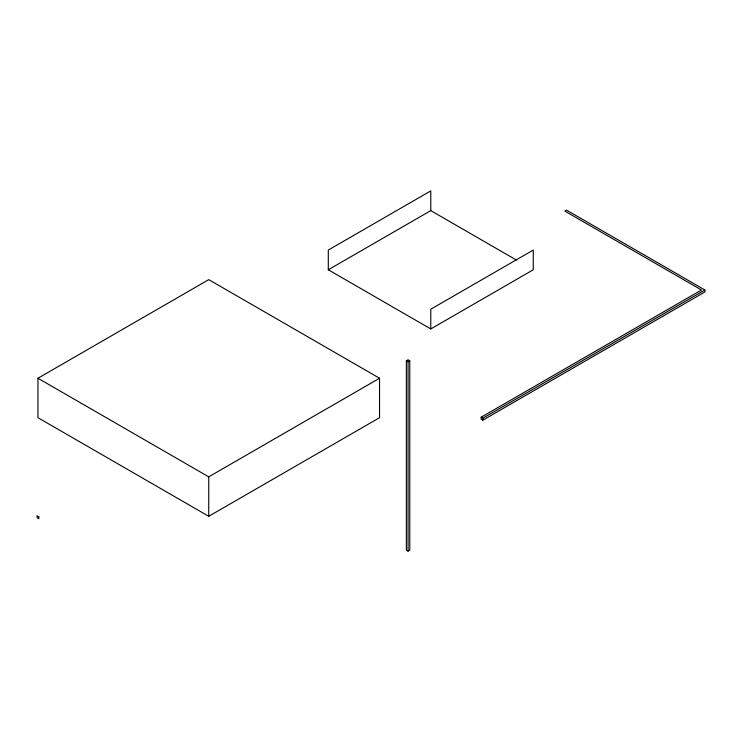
<?xml version="1.0" encoding="UTF-8"?>
<svg xmlns="http://www.w3.org/2000/svg" width="742" height="742" viewBox="0 0 742 742"><rect width="100%" height="100%" fill="white"/><g stroke="black" fill="none" stroke-linecap="round" stroke-linejoin="round"><path stroke-width="1.11" d="M37.953 378.244L208.743 279.641L379.542 378.244L379.542 417.69L208.743 516.293L37.953 417.69L37.953 378.244L208.743 476.856L379.542 378.244M430.777 210.617L430.777 190.898L328.298 250.054L328.298 269.782L430.777 210.617L516.339 260.015M430.777 328.947L533.257 269.782L533.257 250.054L430.777 309.219L430.777 328.947L328.298 269.782M406.356 360.798L408.063 359.805L409.769 360.798L409.769 550.119L408.063 551.102L406.356 550.119L406.356 360.798L408.063 361.781L409.769 360.798M481.159 417.199L701.487 289.992L564.847 211.108L566.554 210.125L704.9 289.992L704.9 291.968L482.866 420.157L481.159 419.165L481.159 417.199L482.866 418.182L704.9 289.992M482.866 418.182L482.866 420.157M408.063 361.781L408.063 551.102M208.743 476.856L208.743 516.293M38.807 516.784L37.1 515.801L37.1 517.777L38.807 518.76L38.807 516.784"/></g></svg>
